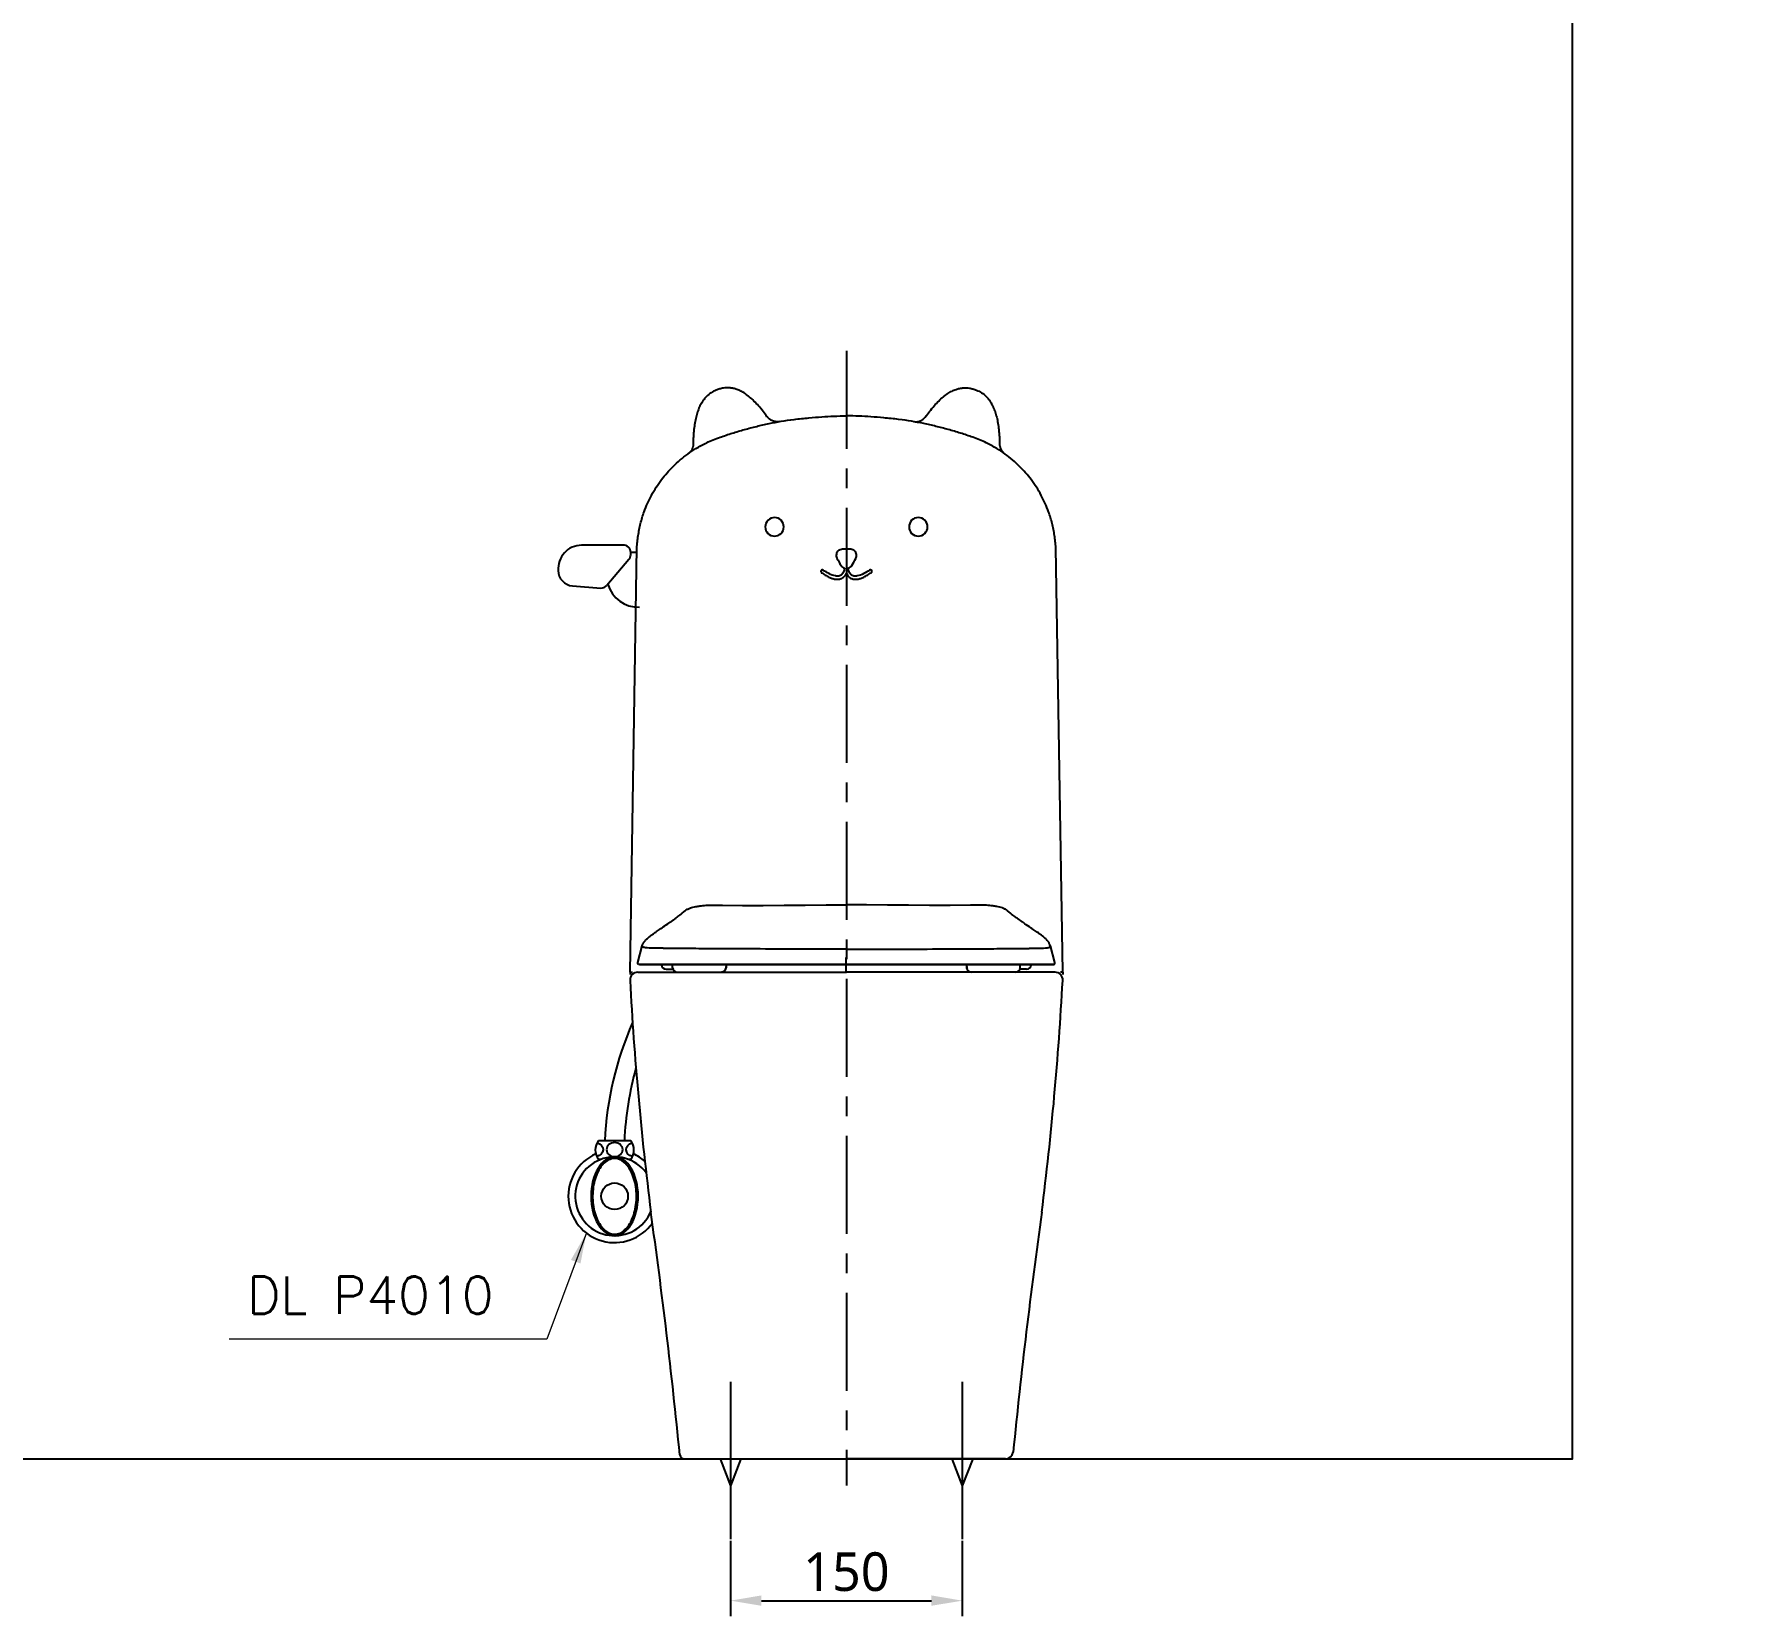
# Model space of a CAD drawing. Header units: millimetres. Extents: x -437 to 1759, y 174 to 2418.
# Drawn here: x 661 to 1759, y 272 to 1296 of the extents above; entities that cross this region are included whole.
import ezdxf

# ---------------------------------------------------------------- set-up
doc = ezdxf.new("R2010")
doc.units = ezdxf.units.MM
doc.linetypes.add('CENTER', pattern=[50.8, 31.75, -6.35, 6.35, -6.35])
for name, color, linetype in [('1', 1, 'Continuous'), ('3', 3, 'Continuous'), ('4', 4, 'Continuous'), ('6', 6, 'Continuous'), ('CEN', 1, 'CENTER'), ('CENTER', 2, 'CENTER'), ('FAUCET', 4, 'Continuous')]:
    doc.layers.add(name, color=color, linetype=linetype)
doc.styles.add('GHS', font='romans', dxfattribs={"bigfont": 'ghs'})
doc.styles.get("Standard").update_dxf_attribs({"font": 'NanumGothic.ttf'})
doc.dimstyles.new('ISO-25', dxfattribs={"dimtxt": 20, "dimasz": 20, "dimexe": 3, "dimexo": 1, "dimgap": 5, "dimtad": 1, "dimtoh": 1, "dimdec": 0, "dimtxsty": 'Standard', "dimcen": 0, "dimclrd": 3, "dimclre": 3, "dimclrt": 2, "dimadec": 0, "dimazin": 0, "dimtfac": 1, "dimtdec": 0, "dimtmove": 0, "dimatfit": 3, "dimfxl": 0, "dimarcsym": 0})
doc.dimstyles.get("Standard").update_dxf_attribs({"dimtxt": 2.5, "dimasz": 2, "dimexe": 2, "dimexo": 1, "dimgap": 1.5, "dimtad": 1, "dimdec": 0, "dimlfac": 10, "dimrnd": 0.5, "dimzin": 0, "dimdsep": 46, "dimtxsty": 'Standard', "dimcen": 0, "dimclrt": 2, "dimadec": 0, "dimazin": 0, "dimtfac": 1, "dimtdec": 0, "dimtmove": 0, "dimatfit": 3, "dimfxl": 0, "dimtolj": 1, "dimtzin": 0, "dimarcsym": 0})

# ---------------------------------------------------------------- blocks, each defined once
blk = doc.blocks.new('*D44')
at = {"color": 3, "lineweight": -2}
for p, q in [((1111.9, 321), (1111.9, 272.2)), ((1261.9, 321), (1261.9, 272.2)), ((1131.9, 282.2), (1241.9, 282.2))]:
    blk.add_line(p, q, dxfattribs=at)
at = {"color": 3}
for points in [[(1131.9, 285.6), (1131.9, 278.9), (1111.9, 282.2)], [(1241.9, 285.6), (1241.9, 278.9), (1261.9, 282.2)]]:
    blk.add_solid(points, dxfattribs=at)
at = {"layer": 'Defpoints', "color": 0}
for p in [(1111.9, 322), (1261.9, 322), (1261.9, 282.2)]:
    blk.add_point(p, dxfattribs=at)
at = {"color": 2, "insert": (1186.9, 300.8), "char_height": 25, "attachment_point": 5}
blk.add_mtext('150', dxfattribs=at)
blk = doc.blocks.new('A$C751C4CB8')
at = {"color": 2}
for p, q in [((15.3, 4.8), (15.3, 5)), ((18.3, 2), (19, 2)), ((19, 2), (22.7, 2)), ((22.5, 2.8), (22.4, 5)), ((57.1, 5), (57, 2.8)), ((57, 2.8), (57.1, 2.8)), ((57.2, 5), (57.1, 2.8)), ((212.6, 5), (212.8, 2.8)), ((212.8, 5), (212.9, 2.8)), ((212.9, 2.8), (212.8, 2.8)), ((250.9, 2), (247.2, 2)), ((247.4, 2.8), (247.5, 5)), ((251.6, 2), (250.9, 2)), ((254.6, 4.8), (254.6, 5)), ((25.5, 0), (28.6, 0)), ((28.6, 0), (37.3, 0)), ((37.3, 0), (50.1, 0)), ((50.1, 0), (54.1, 0)), ((54.1, 0), (54.1, 0)), ((219.8, 0), (215.8, 0)), ((215.8, 0), (215.8, 0)), ((232.6, 0), (219.8, 0)), ((241.3, 0), (232.6, 0)), ((244.4, 0), (241.3, 0))]:
    blk.add_line(p, q, dxfattribs=at)
for points in [[(20.3, 31.9), (20.8, 32.3), (21.4, 32.7), (21.8, 33), (22.3, 33.3), (22.7, 33.6), (23, 33.8), (23.2, 34), (23.4, 34.1), (23.5, 34.2), (23.6, 34.3), (23.7, 34.4), (23.9, 34.5), (24, 34.6), (24.2, 34.7), (24.5, 35), (24.9, 35.3), (25.4, 35.6), (25.9, 36), (26.6, 36.5), (27.2, 37), (28, 37.6), (28.8, 38.3), (29.7, 39), (30.6, 39.7)], [(30.6, 39.7), (30.8, 39.9)], [(30.8, 39.9), (30.9, 40)], [(30.9, 40), (31.4, 40.3), (32, 40.7), (32.5, 40.9), (32.9, 41.1), (33.3, 41.3), (33.7, 41.4), (34, 41.6), (34.8, 41.8), (35.6, 42), (36.6, 42.3), (37.6, 42.5), (38.2, 42.6), (38.9, 42.7), (39.5, 42.8), (40.1, 42.9), (40.6, 42.9), (41.3, 43), (42.1, 43.1), (43.1, 43.2), (44.3, 43.3), (45.4, 43.3), (46.6, 43.4), (47.9, 43.4), (49.2, 43.4)], [(49.2, 43.4), (54.7, 43.3)], [(54.7, 43.3), (67.7, 43.2), (81.2, 43.2), (94.7, 43.3), (108.3, 43.5), (121.9, 43.6), (134.9, 43.6)], [(215.2, 43.3), (202.2, 43.2), (188.7, 43.2), (175.2, 43.3), (161.6, 43.5), (148, 43.6), (134.9, 43.6)], [(220.7, 43.4), (215.2, 43.3)], [(239, 40), (238.5, 40.3), (237.9, 40.7), (237.4, 40.9), (237, 41.1), (236.6, 41.3), (236.2, 41.4), (235.9, 41.6), (235.1, 41.8), (234.3, 42), (233.3, 42.3), (232.3, 42.5), (231.7, 42.6), (231, 42.7), (230.4, 42.8), (229.8, 42.9), (229.2, 42.9), (228.6, 43), (227.8, 43.1), (226.8, 43.2), (225.6, 43.3), (224.5, 43.3), (223.3, 43.4), (222, 43.4), (220.7, 43.4)], [(239.1, 39.9), (239, 40)], [(239.3, 39.7), (239.1, 39.9)], [(249.6, 31.9), (249.1, 32.3), (248.5, 32.7), (248, 33), (247.6, 33.3), (247.2, 33.6), (246.9, 33.8), (246.6, 34), (246.5, 34.1), (246.4, 34.2), (246.3, 34.3), (246.2, 34.4), (246, 34.5), (245.9, 34.6), (245.7, 34.7), (245.4, 35), (245, 35.3), (244.5, 35.6), (243.9, 36), (243.3, 36.5), (242.7, 37), (241.9, 37.6), (241.1, 38.3), (240.2, 39), (239.3, 39.7)], [(2.9, 17.1), (3.1, 17.8), (3.3, 18.1), (3.4, 18.4), (3.6, 18.7), (3.8, 19.1), (4, 19.4), (4.2, 19.7), (4.4, 19.9), (4.5, 20.2), (4.9, 20.6), (5.2, 20.9), (5.5, 21.2), (5.8, 21.5), (6.2, 21.8), (6.5, 22.1), (6.9, 22.4), (7.2, 22.7), (7.6, 23.1), (8, 23.3), (8.3, 23.6), (8.7, 23.9), (9, 24.1), (9.2, 24.3), (9.4, 24.4), (9.6, 24.6), (9.8, 24.7), (10.1, 24.9), (10.4, 25.1), (10.7, 25.4), (11.1, 25.7), (11.6, 26), (12.1, 26.4), (12.7, 26.8), (13.4, 27.2), (14.1, 27.7), (14.9, 28.2), (15.7, 28.8), (16.5, 29.4), (17.5, 30), (18.4, 30.7), (19.5, 31.4), (20.2, 31.9)], [(266.9, 17.1), (266.7, 17.8), (266.6, 18.1), (266.5, 18.4), (266.3, 18.7), (266.1, 19.1), (265.9, 19.4), (265.7, 19.7), (265.5, 19.9), (265.3, 20.2), (265, 20.6), (264.7, 20.9), (264.4, 21.2), (264.1, 21.5), (263.7, 21.8), (263.4, 22.1), (263, 22.4), (262.7, 22.7), (262.3, 23.1), (261.9, 23.3), (261.6, 23.6), (261.2, 23.9), (260.9, 24.1), (260.7, 24.3), (260.5, 24.4), (260.3, 24.6), (260.1, 24.7), (259.8, 24.9), (259.5, 25.1), (259.2, 25.4), (258.8, 25.7), (258.3, 26), (257.8, 26.4), (257.2, 26.8), (256.5, 27.2), (255.8, 27.7), (255, 28.2), (254.2, 28.8), (253.4, 29.4), (252.4, 30), (251.4, 30.7), (250.4, 31.4), (249.7, 31.9)], [(0, 6.3), (2.9, 17)], [(134.9, 15), (130.6, 15), (126.1, 15), (121.7, 15), (117.2, 15), (112.7, 15), (108.2, 15), (103.6, 15), (99.3, 15), (94.9, 15), (90.6, 15), (86.4, 15), (82.7, 15), (79.1, 15.1), (78.2, 15.1), (77.3, 15.1), (76.4, 15.1), (75.5, 15.1), (74.6, 15.1), (73.7, 15.1), (69.3, 15.1), (65, 15.1), (60.8, 15.1), (56.8, 15.1), (55, 15.2), (53.2, 15.2), (51.4, 15.2), (49.7, 15.2), (48, 15.2), (46.3, 15.2), (44.6, 15.2), (43, 15.2), (41.3, 15.2), (39.5, 15.2), (37.6, 15.3), (35.6, 15.3), (34, 15.3), (32.3, 15.3), (30.6, 15.3), (28.9, 15.3), (27.2, 15.4), (25.2, 15.4), (23.3, 15.4), (21.7, 15.4), (20.1, 15.4), (18.8, 15.4), (17.7, 15.4), (17.4, 15.4), (17.2, 15.4), (17, 15.4), (16.8, 15.4), (16.6, 15.4), (16.4, 15.5), (16.2, 15.5), (16, 15.5), (14.5, 15.5), (13.1, 15.5), (11.9, 15.5), (10.9, 15.5), (10, 15.5), (9.4, 15.5), (9, 15.5), (8.6, 15.6), (8.2, 15.6), (7.8, 15.6), (7.3, 15.6), (6, 15.7), (5, 15.8), (4.3, 15.9), (4.2, 15.9), (4.1, 16), (4.1, 16), (4, 16), (3.9, 16), (3.8, 16.1), (3.4, 16.3), (3, 16.5), (2.9, 16.8), (2.9, 17), (2.9, 17.1)], [(134.9, 15), (139.3, 15), (143.8, 15), (148.2, 15), (152.7, 15), (157.2, 15), (161.7, 15), (166.2, 15), (170.6, 15), (175, 15), (179.3, 15), (183.5, 15), (187.2, 15), (190.8, 15.1), (191.7, 15.1), (192.6, 15.1), (193.5, 15.1), (194.4, 15.1), (195.3, 15.1), (196.2, 15.1), (200.6, 15.1), (204.9, 15.1), (209.1, 15.1), (213.1, 15.1), (214.9, 15.2), (216.7, 15.2), (218.5, 15.2), (220.2, 15.2), (221.9, 15.2), (223.6, 15.2), (225.3, 15.2), (226.9, 15.2), (228.6, 15.2), (230.4, 15.2), (232.3, 15.3), (234.3, 15.3), (235.9, 15.3), (237.6, 15.3), (239.3, 15.3), (241, 15.3), (242.7, 15.4), (244.7, 15.4), (246.6, 15.4), (248.2, 15.4), (249.8, 15.4), (251.1, 15.4), (252.2, 15.4), (252.5, 15.4), (252.7, 15.4), (252.9, 15.4), (253.1, 15.4), (253.3, 15.4), (253.5, 15.5), (253.7, 15.5), (253.9, 15.5), (255.4, 15.5), (256.8, 15.5), (258, 15.5), (259, 15.5), (259.9, 15.5), (260.5, 15.5), (260.9, 15.5), (261.3, 15.6), (261.7, 15.6), (262.1, 15.6), (262.6, 15.6), (263.9, 15.7), (264.9, 15.8), (265.6, 15.9), (265.7, 15.9), (265.8, 16), (265.8, 16), (265.9, 16), (266, 16), (266.1, 16.1), (266.5, 16.3), (266.8, 16.5), (267, 16.8), (267, 17), (267, 17.1)], [(269.9, 6.3), (267, 17)], [(0.5, 5.1), (0.3, 5.3), (0.1, 5.6), (0, 5.9), (0, 6.3)], [(111.7, 5), (109.6, 5), (107.7, 5), (106, 5), (104.3, 5), (102.7, 5), (101, 5), (99.4, 5), (97.7, 5), (93.3, 5), (89, 5), (84.7, 5), (80.6, 5), (76.6, 5), (72.7, 5), (68.5, 5), (64.4, 5), (60.5, 5), (56.8, 5), (53.2, 5), (49.8, 5), (45.9, 5), (42.1, 5), (38.6, 5), (35.2, 5), (31, 5), (27.1, 5), (23.4, 5), (19.9, 5), (16.7, 5), (13.7, 5), (11.1, 5), (9.5, 5), (8, 5), (6.7, 5), (5.6, 5), (4.6, 5), (3.8, 5), (3.6, 5), (3.4, 5), (3.1, 5), (2.9, 5), (2.6, 5), (2.4, 5), (2.1, 5), (1.9, 5), (1.6, 5), (1.4, 5.1), (1.1, 5.1), (0.9, 5.1), (0.7, 5.1), (0.6, 5.1), (0.5, 5.1)], [(1, 5), (0.7, 5.1), (0.5, 5.1)], [(134.9, 5), (132.7, 5), (129, 5), (125.5, 5), (122.3, 5), (119.2, 5), (116.5, 5), (114, 5), (111.7, 5)], [(135, 5), (137.2, 5), (140.9, 5), (144.4, 5), (147.6, 5), (150.6, 5), (153.4, 5), (155.9, 5), (158.2, 5)], [(158.2, 5), (160.3, 5), (162.2, 5), (163.9, 5), (165.6, 5), (167.2, 5), (168.9, 5), (170.5, 5), (172.2, 5), (176.6, 5), (180.9, 5), (185.2, 5), (189.3, 5), (193.3, 5), (197.2, 5), (201.4, 5), (205.5, 5), (209.3, 5), (213.1, 5), (216.7, 5), (220.1, 5), (224, 5), (227.8, 5), (231.3, 5), (234.7, 5), (238.9, 5), (242.8, 5), (246.5, 5), (250, 5), (253.2, 5), (256.2, 5), (258.8, 5), (260.4, 5), (261.9, 5), (263.2, 5), (264.3, 5), (265.3, 5), (266.1, 5), (266.3, 5), (266.5, 5), (266.8, 5), (267, 5), (267.3, 5), (267.5, 5), (267.8, 5), (268, 5), (268.2, 5), (268.5, 5.1), (268.8, 5.1), (269, 5.1), (269.2, 5.1), (269.3, 5.1), (269.4, 5.1)], [(268.9, 5), (269.2, 5.1), (269.4, 5.1)], [(269.4, 5.1), (269.6, 5.3), (269.8, 5.6), (269.9, 5.9), (269.9, 6.3)]]:
    blk.add_lwpolyline(points, dxfattribs=at)
for centre, start, end in [((18.3, 5), 183, 270), ((25.5, 3), 183, 270), ((54.1, 3), 270, 357), ((215.8, 3), 183, 270), ((244.4, 3), 270, 357), ((251.6, 5), 270, 357)]:
    blk.add_arc(centre, 3, start, end, dxfattribs=at)
at = {"color": 2, "extrusion": (0, 0, -1)}
blk.add_ellipse((54.1, 3), major_axis=(0, -3), ratio=0.983264, start_param=4.764749, end_param=6.283185, dxfattribs=at)
at = {"color": 2}
blk.add_ellipse((215.8, 3), major_axis=(0, -3), ratio=0.983264, start_param=4.764749, end_param=6.283185, dxfattribs=at)
for points, knots in [([(1, 5), (1, 5), (1.1, 5), (1.5, 5), (2.2, 5), (3.2, 5), (4.4, 5), (5.3, 5), (5.8, 5)], [0.0300581, 0.0300581, 0.0300581, 0.0300581, 0.0512821, 0.0769231, 0.1025641, 0.1282051, 0.1538462, 0.175616, 0.175616, 0.175616, 0.175616]), ([(5.8, 5), (5.8, 5), (6.3, 5), (6.9, 5), (7.3, 5)], [0.175616, 0.175616, 0.175616, 0.175616, 0.17948718, 0.19879731, 0.19879731, 0.19879731, 0.19879731]), ([(7.3, 5), (7.5, 5), (8.3, 5), (9.3, 5), (10.2, 5), (10.5, 5)], [0.19879731, 0.19879731, 0.19879731, 0.19879731, 0.20512821, 0.23076923, 0.23743283, 0.23743283, 0.23743283, 0.23743283]), ([(10.5, 5), (11, 5), (12.5, 5), (15.2, 5), (17.5, 5), (18.7, 5), (18.7, 5)], [0.23743283, 0.23743283, 0.23743283, 0.23743283, 0.25641026, 0.28205128, 0.30769231, 0.30823636, 0.30823636, 0.30823636, 0.30823636]), ([(18.7, 5), (19.9, 5), (21.3, 5), (22.8, 5), (23, 5)], [0.30823636, 0.30823636, 0.30823636, 0.30823636, 0.33333333, 0.33678131, 0.33678131, 0.33678131, 0.33678131]), ([(23, 5), (24.2, 5), (26.2, 5), (28.3, 5), (29.2, 5)], [0.33678131, 0.33678131, 0.33678131, 0.33678131, 0.35897436, 0.37413473, 0.37413473, 0.37413473, 0.37413473]), ([(29.2, 5), (29.8, 5), (30.7, 5), (31.7, 5), (32.1, 5)], [0.37413473, 0.37413473, 0.37413473, 0.37413473, 0.38461538, 0.39087104, 0.39087104, 0.39087104, 0.39087104]), ([(32.1, 5), (33.2, 5), (34.8, 5), (36.4, 5), (36.9, 5)], [0.39087104, 0.39087104, 0.39087104, 0.39087104, 0.41025641, 0.41866743, 0.41866743, 0.41866743, 0.41866743]), ([(37.3, 5), (38.2, 5), (39.9, 5), (41.6, 5), (42.5, 5)], [0.42122752, 0.42122752, 0.42122752, 0.42122752, 0.43589744, 0.451584, 0.451584, 0.451584, 0.451584]), ([(42.5, 5), (43.1, 5), (45.1, 5), (48.2, 5), (50.6, 5), (51.6, 5)], [0.451584, 0.451584, 0.451584, 0.451584, 0.46153846, 0.48717949, 0.505792, 0.505792, 0.505792, 0.505792]), ([(51.6, 5), (52, 5), (52.5, 5), (53, 5), (53.2, 5)], [0.505792, 0.505792, 0.505792, 0.505792, 0.512820513, 0.515025304, 0.515025304, 0.515025304, 0.515025304]), ([(53.2, 5), (54.5, 5), (55.9, 5), (57.4, 5), (57.6, 5)], [0.5150253, 0.5150253, 0.5150253, 0.5150253, 0.53846154, 0.54193067, 0.54193067, 0.54193067, 0.54193067]), ([(57.6, 5), (58.8, 5), (61.3, 5), (64.9, 5), (67.3, 5), (68.4, 5)], [0.54193067, 0.54193067, 0.54193067, 0.54193067, 0.56410256, 0.58974359, 0.60928, 0.60928, 0.60928, 0.60928]), ([(68.4, 5), (68.7, 5), (70.1, 5), (71.5, 5), (72.6, 5)], [0.60928, 0.60928, 0.60928, 0.60928, 0.61538462, 0.63617203, 0.63617203, 0.63617203, 0.63617203]), ([(72.6, 5), (72.8, 5), (73.5, 5), (74.1, 5), (74.5, 5)], [0.63617203, 0.63617203, 0.63617203, 0.63617203, 0.64102564, 0.648704, 0.648704, 0.648704, 0.648704]), ([(74.5, 5), (75.4, 5), (76.7, 5), (78, 5), (78.4, 5)], [0.648704, 0.648704, 0.648704, 0.648704, 0.66666667, 0.67412516, 0.67412516, 0.67412516, 0.67412516]), ([(79, 5), (79.7, 5), (81.7, 5), (84.7, 5), (87.1, 5), (88.1, 5)], [0.678272, 0.678272, 0.678272, 0.678272, 0.69230769, 0.71794872, 0.73864, 0.73864, 0.73864, 0.73864]), ([(88.1, 5), (88.4, 5), (89.1, 5), (89.7, 5), (90.2, 5)], [0.73864, 0.73864, 0.73864, 0.73864, 0.74358974, 0.752192, 0.752192, 0.752192, 0.752192]), ([(92.3, 5), (92.5, 5), (93.2, 5), (93.9, 5), (94.4, 5)], [0.765744, 0.765744, 0.765744, 0.765744, 0.76923077, 0.779296, 0.779296, 0.779296, 0.779296]), ([(96.4, 5), (96.6, 5), (98.1, 5), (100.2, 5), (102.1, 5), (102.7, 5)], [0.79145852, 0.79145852, 0.79145852, 0.79145852, 0.79487179, 0.82051282, 0.82949388, 0.82949388, 0.82949388, 0.82949388]), ([(102.7, 5), (103.6, 5), (106, 5), (108.7, 5), (110.4, 5), (110.7, 5)], [0.82949388, 0.82949388, 0.82949388, 0.82949388, 0.84615385, 0.87179487, 0.87554286, 0.87554286, 0.87554286, 0.87554286]), ([(110.7, 5), (112, 5), (114.9, 5), (119.2, 5), (122.3, 5), (123.7, 5)], [0.87554286, 0.87554286, 0.87554286, 0.87554286, 0.8974359, 0.92307692, 0.94468571, 0.94468571, 0.94468571, 0.94468571]), ([(123.7, 5), (124, 5), (125.5, 5), (127.1, 5), (128.5, 5)], [0.94468571, 0.94468571, 0.94468571, 0.94468571, 0.94871795, 0.96865318, 0.96865318, 0.96865318, 0.96865318]), ([(128.5, 5), (128.9, 5), (131, 5), (133.2, 5), (134.9, 5)], [0.96865318, 0.96865318, 0.96865318, 0.96865318, 0.97435897, 1, 1, 1, 1]), ([(141.4, 5), (141, 5), (138.9, 5), (136.7, 5), (134.9, 5)], [0.96865318, 0.96865318, 0.96865318, 0.96865318, 0.97435897, 1, 1, 1, 1]), ([(146.2, 5), (145.9, 5), (144.4, 5), (142.8, 5), (141.4, 5)], [0.94468571, 0.94468571, 0.94468571, 0.94468571, 0.94871795, 0.96865318, 0.96865318, 0.96865318, 0.96865318]), ([(159.2, 5), (157.9, 5), (155, 5), (150.7, 5), (147.6, 5), (146.2, 5)], [0.87554286, 0.87554286, 0.87554286, 0.87554286, 0.8974359, 0.92307692, 0.94468571, 0.94468571, 0.94468571, 0.94468571]), ([(167.2, 5), (166.3, 5), (163.9, 5), (161.2, 5), (159.5, 5), (159.2, 5)], [0.82949388, 0.82949388, 0.82949388, 0.82949388, 0.84615385, 0.87179487, 0.87554286, 0.87554286, 0.87554286, 0.87554286]), ([(173.5, 5), (173.3, 5), (171.8, 5), (169.7, 5), (167.7, 5), (167.2, 5)], [0.79145852, 0.79145852, 0.79145852, 0.79145852, 0.79487179, 0.82051282, 0.82949388, 0.82949388, 0.82949388, 0.82949388]), ([(177.6, 5), (177.4, 5), (176.7, 5), (176, 5), (175.5, 5)], [0.765744, 0.765744, 0.765744, 0.765744, 0.76923077, 0.779296, 0.779296, 0.779296, 0.779296]), ([(181.8, 5), (181.5, 5), (180.8, 5), (180.1, 5), (179.7, 5)], [0.73864, 0.73864, 0.73864, 0.73864, 0.74358974, 0.752192, 0.752192, 0.752192, 0.752192]), ([(190.9, 5), (190.2, 5), (188.2, 5), (185.2, 5), (182.8, 5), (181.8, 5)], [0.678272, 0.678272, 0.678272, 0.678272, 0.69230769, 0.71794872, 0.73864, 0.73864, 0.73864, 0.73864]), ([(195.4, 5), (194.5, 5), (193.2, 5), (191.9, 5), (191.5, 5)], [0.648704, 0.648704, 0.648704, 0.648704, 0.66666667, 0.67412516, 0.67412516, 0.67412516, 0.67412516]), ([(197.3, 5), (197.1, 5), (196.4, 5), (195.8, 5), (195.4, 5)], [0.63617203, 0.63617203, 0.63617203, 0.63617203, 0.64102564, 0.648704, 0.648704, 0.648704, 0.648704]), ([(201.5, 5), (201.2, 5), (199.8, 5), (198.4, 5), (197.3, 5)], [0.60928, 0.60928, 0.60928, 0.60928, 0.61538462, 0.63617203, 0.63617203, 0.63617203, 0.63617203]), ([(212.3, 5), (211.1, 5), (208.6, 5), (204.9, 5), (202.6, 5), (201.5, 5)], [0.54193067, 0.54193067, 0.54193067, 0.54193067, 0.56410256, 0.58974359, 0.60928, 0.60928, 0.60928, 0.60928]), ([(216.7, 5), (215.4, 5), (214, 5), (212.5, 5), (212.3, 5)], [0.5150253, 0.5150253, 0.5150253, 0.5150253, 0.53846154, 0.54193067, 0.54193067, 0.54193067, 0.54193067]), ([(218.3, 5), (217.9, 5), (217.4, 5), (216.9, 5), (216.7, 5)], [0.505792, 0.505792, 0.505792, 0.505792, 0.512820513, 0.515025304, 0.515025304, 0.515025304, 0.515025304]), ([(227.4, 5), (226.8, 5), (224.8, 5), (221.7, 5), (219.3, 5), (218.3, 5)], [0.451584, 0.451584, 0.451584, 0.451584, 0.46153846, 0.48717949, 0.505792, 0.505792, 0.505792, 0.505792]), ([(232.6, 5), (231.7, 5), (230, 5), (228.3, 5), (227.4, 5)], [0.42122752, 0.42122752, 0.42122752, 0.42122752, 0.43589744, 0.451584, 0.451584, 0.451584, 0.451584]), ([(237.8, 5), (236.7, 5), (235.1, 5), (233.5, 5), (233, 5)], [0.39087104, 0.39087104, 0.39087104, 0.39087104, 0.41025641, 0.41866743, 0.41866743, 0.41866743, 0.41866743]), ([(240.7, 5), (240.1, 5), (239.1, 5), (238.2, 5), (237.8, 5)], [0.37413473, 0.37413473, 0.37413473, 0.37413473, 0.38461538, 0.39087104, 0.39087104, 0.39087104, 0.39087104]), ([(246.9, 5), (245.7, 5), (243.7, 5), (241.6, 5), (240.7, 5)], [0.33678131, 0.33678131, 0.33678131, 0.33678131, 0.35897436, 0.37413473, 0.37413473, 0.37413473, 0.37413473]), ([(251.2, 5), (250, 5), (248.6, 5), (247.1, 5), (246.9, 5)], [0.30823636, 0.30823636, 0.30823636, 0.30823636, 0.33333333, 0.33678131, 0.33678131, 0.33678131, 0.33678131]), ([(259.4, 5), (258.9, 5), (257.4, 5), (254.7, 5), (252.4, 5), (251.2, 5), (251.2, 5)], [0.23743283, 0.23743283, 0.23743283, 0.23743283, 0.25641026, 0.28205128, 0.30769231, 0.30823636, 0.30823636, 0.30823636, 0.30823636]), ([(262.6, 5), (262.4, 5), (261.6, 5), (260.6, 5), (259.6, 5), (259.4, 5)], [0.19879731, 0.19879731, 0.19879731, 0.19879731, 0.20512821, 0.23076923, 0.23743283, 0.23743283, 0.23743283, 0.23743283]), ([(264.1, 5), (264.1, 5), (263.6, 5), (263, 5), (262.6, 5)], [0.175616, 0.175616, 0.175616, 0.175616, 0.17948718, 0.19879731, 0.19879731, 0.19879731, 0.19879731]), ([(268.9, 5), (268.9, 5), (268.8, 5), (268.4, 5), (267.7, 5), (266.7, 5), (265.5, 5), (264.6, 5), (264.1, 5)], [0.0300581, 0.0300581, 0.0300581, 0.0300581, 0.0512821, 0.0769231, 0.1025641, 0.1282051, 0.1538462, 0.175616, 0.175616, 0.175616, 0.175616])]:
    blk.add_open_spline(points, degree=3, knots=knots, dxfattribs=at)
for points in [[(36.9, 5), (37, 5), (37.2, 5), (37.3, 5)], [(78.4, 5), (78.6, 5), (78.8, 5), (79, 5)], [(90.2, 5), (90.7, 5), (91.3, 5), (91.9, 5)], [(91.9, 5), (92, 5), (92.2, 5), (92.3, 5)], [(94.4, 5), (95.1, 5), (95.7, 5), (96.4, 5)], [(175.5, 5), (174.8, 5), (174.2, 5), (173.5, 5)], [(178, 5), (177.9, 5), (177.7, 5), (177.6, 5)], [(179.7, 5), (179.1, 5), (178.6, 5), (178, 5)], [(191.5, 5), (191.3, 5), (191.1, 5), (190.9, 5)], [(233, 5), (232.9, 5), (232.7, 5), (232.6, 5)]]:
    blk.add_open_spline(points, degree=3, dxfattribs=at)
at = {"layer": 'CEN', "color": 2, "ltscale": 20}
blk.add_line((134.9, 0), (134.9, 9.6), dxfattribs=at)

msp = doc.modelspace()

# ---------------------------------------------------------------- linework, layer by layer
at = {"color": 7}
for p, q in [((1105.1, 373.9), (1111.9, 356.6)), ((1118.6, 373.9), (1111.9, 356.6)), ((1255.1, 373.9), (1261.9, 356.6)), ((1268.6, 373.9), (1261.9, 356.6))]:
    msp.add_line(p, q, dxfattribs=at)
at = {"layer": '1', "color": 7}
for p, q in [((1111.9, 423.9), (1111.9, 322)), ((1261.9, 423.9), (1261.9, 322))]:
    msp.add_line(p, q, dxfattribs=at)
at = {"layer": '1', "color": 7, "linetype": 'Continuous'}
for points, knots in [([(1146.4, 977.1), (1146.4, 978.7), (1145.7, 980.2), (1143.5, 982.5), (1142, 983.1), (1138.8, 983.1), (1137.3, 982.5), (1135, 980.2), (1134.4, 978.7), (1134.4, 977.1)], [0, 0, 0, 0, 0.25, 0.25, 0.5, 0.5, 0.75, 0.75, 1, 1, 1, 1]), ([(1239.4, 977.1), (1239.4, 978.7), (1238.7, 980.3), (1236.5, 982.5), (1234.9, 983.1), (1231.8, 983.1), (1230.2, 982.5), (1228, 980.2), (1227.4, 978.7), (1227.4, 977.1)], [0, 0, 0, 0, 0.25, 0.25, 0.5, 0.5, 0.75, 0.75, 1, 1, 1, 1]), ([(1134.4, 977.1), (1134.4, 975.5), (1135, 974), (1137.2, 971.8), (1138.8, 971.1), (1141.9, 971.1), (1143.5, 971.7), (1145.7, 974), (1146.4, 975.5), (1146.4, 977.1)], [0, 0, 0, 0, 0.25, 0.25, 0.5, 0.5, 0.75, 0.75, 1, 1, 1, 1]), ([(1227.4, 977.1), (1227.4, 975.5), (1228, 974), (1230.2, 971.8), (1231.8, 971.1), (1235, 971.1), (1236.5, 971.8), (1238.7, 974), (1239.4, 975.5), (1239.4, 977.1)], [0, 0, 0, 0, 0.25, 0.25, 0.5, 0.5, 0.75, 0.75, 1, 1, 1, 1]), ([(1184.3, 962.6), (1183.8, 962.6), (1183.4, 962.5), (1182.5, 962.2), (1182.1, 962), (1181.4, 961.5), (1181.1, 961.1), (1180.6, 960.4), (1180.5, 959.9), (1180.3, 959.1), (1180.2, 958.6), (1180.3, 957.7), (1180.5, 957.3), (1180.7, 956.9), (1180.7, 956.8), (1180.8, 956.7), (1180.8, 956.6)], [0, 0, 0, 0, 0.16017, 0.16017, 0.320327, 0.320327, 0.480707, 0.480707, 0.641678, 0.641678, 0.803332, 0.803332, 0.965478, 0.965478, 0.965478, 1, 1, 1, 1]), ([(1192.9, 956.6), (1193.2, 957), (1193.3, 957.4), (1193.5, 958.3), (1193.5, 958.8), (1193.3, 959.7), (1193.2, 960.1), (1192.8, 960.9), (1192.5, 961.3), (1191.8, 961.9), (1191.4, 962.1), (1190.6, 962.5), (1190.2, 962.6), (1189.6, 962.6), (1189.5, 962.6), (1189.5, 962.6)], [0, 0, 0, 0, 0.162132, 0.162132, 0.324257, 0.324257, 0.486453, 0.486453, 0.648271, 0.648271, 0.809429, 0.809429, 0.969938, 0.969938, 1, 1, 1, 1]), ([(1171.9, 949.1), (1171.6, 949.3), (1171.4, 949.3), (1170.9, 949.2), (1170.6, 949.1), (1170.3, 948.6), (1170.3, 948.3), (1170.4, 947.8), (1170.5, 947.6), (1170.8, 947.4), (1171.2, 947.2), (1171.6, 946.9), (1172.4, 946.4), (1172.8, 946.1), (1173.6, 945.7), (1174, 945.4), (1174.8, 945), (1175.2, 944.8), (1175.9, 944.5), (1176.3, 944.3), (1177, 944), (1177.3, 943.9), (1178, 943.7), (1178.3, 943.6), (1179, 943.4), (1179.3, 943.3), (1180, 943.2), (1180.3, 943.2), (1180.9, 943.2), (1181.3, 943.2), (1181.7, 943.2), (1181.9, 943.2), (1182.2, 943.3), (1182.3, 943.3), (1182.8, 943.4), (1183.1, 943.5), (1183.7, 943.7), (1184, 943.8), (1184.5, 944.2), (1184.7, 944.3), (1185.2, 944.7), (1185.4, 944.9), (1185.8, 945.4), (1186, 945.6), (1186.4, 946.1), (1186.5, 946.4), (1186.7, 946.8), (1186.8, 947), (1186.9, 947.1)], [0, 0, 0, 0, 0.036562, 0.036562, 0.073131, 0.073131, 0.109807, 0.109807, 0.146475, 0.146475, 0.146475, 0.215832, 0.215832, 0.280885, 0.280885, 0.341852, 0.341852, 0.39899, 0.39899, 0.452613, 0.452613, 0.503088, 0.503088, 0.550853, 0.550853, 0.59641, 0.59641, 0.640344, 0.640344, 0.683234, 0.683234, 0.704436, 0.704436, 0.725559, 0.725559, 0.767713, 0.767713, 0.809778, 0.809778, 0.851691, 0.851691, 0.893429, 0.893429, 0.935132, 0.935132, 0.977141, 0.977141, 1, 1, 1, 1]), ([(1185.7, 950.3), (1185.4, 948.8), (1185, 947.3), (1183.4, 945.8), (1182.7, 945.4), (1181.3, 945.1), (1180.5, 945.2), (1178.3, 945.6), (1177, 946.2), (1174.3, 947.5), (1173.1, 948.3), (1171.9, 949.1)], [0, 0, 0, 0, 0.25, 0.25, 0.375, 0.375, 0.5, 0.5, 0.75, 0.75, 1, 1, 1, 1]), ([(1183.4, 952.1), (1183.7, 951.7), (1184, 951.3), (1184.8, 950.7), (1185.2, 950.4), (1185.7, 950.3)], [0, 0, 0, 0, 0.499971, 0.499971, 1, 1, 1, 1]), ([(1186.9, 947.1), (1186.9, 947), (1187, 946.8), (1187.2, 946.4), (1187.4, 946.1), (1187.7, 945.6), (1187.9, 945.4), (1188.3, 944.9), (1188.5, 944.7), (1189, 944.3), (1189.2, 944.2), (1189.8, 943.8), (1190.1, 943.7), (1190.6, 943.5), (1190.9, 943.4), (1191.4, 943.3), (1191.5, 943.3), (1191.8, 943.2), (1192, 943.2), (1192.5, 943.2), (1192.8, 943.2), (1193.4, 943.2), (1193.7, 943.2), (1194.4, 943.3), (1194.7, 943.4), (1195.4, 943.6), (1195.7, 943.7), (1196.4, 943.9), (1196.7, 944), (1197.5, 944.3), (1197.8, 944.5), (1198.6, 944.8), (1198.9, 945), (1199.7, 945.4), (1200.1, 945.7), (1200.9, 946.1), (1201.3, 946.4), (1202.1, 946.9), (1202.6, 947.2), (1203, 947.4)], [0, 0, 0, 0, 0.026782, 0.026782, 0.076, 0.076, 0.12486, 0.12486, 0.173761, 0.173761, 0.222867, 0.222867, 0.27215, 0.27215, 0.321538, 0.321538, 0.346286, 0.346286, 0.371127, 0.371127, 0.421377, 0.421377, 0.472851, 0.472851, 0.526226, 0.526226, 0.582188, 0.582188, 0.641326, 0.641326, 0.704151, 0.704151, 0.771094, 0.771094, 0.842524, 0.842524, 0.918741, 0.918741, 1, 1, 1, 1]), ([(1188, 950.3), (1188.5, 950.4), (1188.9, 950.7), (1189.7, 951.3), (1190.1, 951.7), (1190.3, 952.1)], [0, 0, 0, 0, 0.500029, 0.500029, 1, 1, 1, 1]), ([(1201.9, 949.1), (1200.6, 948.3), (1199.4, 947.5), (1196.8, 946.2), (1195.4, 945.6), (1193.2, 945.2), (1192.5, 945.1), (1191, 945.4), (1190.3, 945.8), (1188.7, 947.3), (1188.3, 948.8), (1188, 950.3)], [0, 0, 0, 0, 0.25, 0.25, 0.5, 0.5, 0.625, 0.625, 0.75, 0.75, 1, 1, 1, 1]), ([(1203, 947.4), (1203.2, 947.6), (1203.3, 947.8), (1203.5, 948.3), (1203.4, 948.6), (1203.1, 949.1), (1202.9, 949.2), (1202.4, 949.3), (1202.1, 949.3), (1201.9, 949.1)], [0, 0, 0, 0, 0.250334, 0.250334, 0.500726, 0.500726, 0.750389, 0.750389, 1, 1, 1, 1])]:
    msp.add_open_spline(points, degree=3, knots=knots, dxfattribs=at)
for points in [[(1180.8, 956.6), (1181.7, 955.1), (1182.5, 953.6), (1183.4, 952.1)], [(1189.5, 962.6), (1187.7, 962.6), (1186, 962.6), (1184.3, 962.6)], [(1190.3, 952.1), (1191.2, 953.6), (1192.1, 955.1), (1192.9, 956.6)]]:
    msp.add_open_spline(points, degree=3, dxfattribs=at)
at = {"layer": '3', "color": 7}
for p, q in [((1046.9, 688.9), (1051.3, 963.6)), ((1326.9, 688.9), (1322.4, 963.6)), ((1046.9, 688.9), (1046.9, 687.4)), ((1046.9, 688.9), (1048.4, 688.9)), ((1051.9, 688.9), (1186.9, 688.9)), ((1321.9, 688.9), (1186.9, 688.9)), ((1326.9, 688.9), (1325.4, 688.9)), ((1326.9, 688.9), (1326.9, 687.4)), ((1082.1, 373.9), (1186.9, 373.9)), ((1289.8, 373.9), (1186.9, 373.9))]:
    msp.add_line(p, q, dxfattribs=at)
for centre, radius, start, end in [((1051.9, 683.9), 5, 90, 183.4347), ((3138.8, 796.6), 2095, 183.0922, 187.2094), ((-765.1, 796.6), 2095, 352.7906, 356.9078), ((1321.9, 683.9), 5, 356.5653, 90), ((-2645, 12.6), 3741.8, 5.5825, 8.0052), ((5018.7, 12.6), 3741.8, 171.9948, 174.3897), ((1082.1, 376.9), 3, 185.5825, 270), ((1289.8, 378.9), 5, 270, 354.3897)]:
    msp.add_arc(centre, radius, start, end, dxfattribs=at)
msp.add_ellipse((1142, 1053.1), major_axis=(1.41, -7.88), ratio=0.994422, start_param=5.120829, end_param=5.152176, dxfattribs=at)
at = {"layer": '3', "color": 7, "extrusion": (0, 0, -1)}
msp.add_ellipse((1231.7, 1053.1), major_axis=(-1.41, -7.88), ratio=0.994422, start_param=5.120829, end_param=5.152176, dxfattribs=at)
at = {"layer": '3', "color": 7}
for points, knots in [([(1135.5, 1048.4), (1134.7, 1049.5), (1133, 1051.9), (1130.1, 1055.4), (1127.2, 1058.5), (1124.3, 1061.1), (1121.4, 1063.3), (1118.7, 1065), (1116.1, 1066.1), (1114.1, 1066.6), (1112.7, 1066.9), (1111.8, 1067), (1111.1, 1067.1), (1110.3, 1067.1), (1108.9, 1067.1), (1107.1, 1066.9), (1104.9, 1066.4), (1102.2, 1065.5), (1099.2, 1064), (1096.6, 1061.8), (1094.7, 1059.6), (1093.1, 1057.3), (1091.7, 1054.6), (1090.5, 1051.5), (1089.6, 1048), (1088.8, 1044.2), (1088.2, 1039.9), (1087.8, 1035.4), (1087.8, 1032.4), (1087.8, 1030.9)], [0, 0, 0, 0, 0.053192, 0.11223, 0.166173, 0.215557, 0.260915, 0.301923, 0.338198, 0.367393, 0.38189, 0.392191, 0.398393, 0.408911, 0.423487, 0.448105, 0.477389, 0.506934, 0.553076, 0.600669, 0.630754, 0.663086, 0.700288, 0.741322, 0.785846, 0.834398, 0.887385, 0.94505, 1, 1, 1, 1]), ([(1238.2, 1048.4), (1239, 1049.5), (1240.8, 1051.9), (1243.6, 1055.4), (1246.5, 1058.5), (1249.4, 1061.1), (1252.3, 1063.3), (1255.1, 1065), (1257.6, 1066.1), (1259.7, 1066.6), (1261.1, 1066.9), (1261.9, 1067), (1262.6, 1067.1), (1263.4, 1067.1), (1264.8, 1067.1), (1266.6, 1066.9), (1268.8, 1066.4), (1271.5, 1065.5), (1274.5, 1064), (1277.1, 1061.8), (1279.1, 1059.6), (1280.6, 1057.3), (1282, 1054.6), (1283.2, 1051.5), (1284.2, 1048), (1285, 1044.2), (1285.5, 1039.9), (1285.9, 1035.4), (1286, 1032.4), (1286, 1030.9)], [0, 0, 0, 0, 0.053192, 0.11223, 0.166173, 0.215557, 0.260915, 0.301923, 0.338198, 0.367393, 0.38189, 0.392191, 0.398393, 0.408911, 0.423487, 0.448105, 0.477389, 0.506934, 0.553076, 0.600669, 0.630754, 0.663086, 0.700288, 0.741322, 0.785846, 0.834398, 0.887385, 0.94505, 1, 1, 1, 1]), ([(1105.1, 1035.1), (1107.7, 1036), (1113, 1037.8), (1120.9, 1040.1), (1128.8, 1042.2), (1136.8, 1044), (1144.7, 1045.5), (1152.6, 1046.7), (1163, 1047.7), (1170.9, 1048.4), (1178.8, 1048.8), (1184.1, 1048.9), (1186.8, 1048.9), (1186.9, 1048.9)], [0, 0, 0, 0, 0.0518123, 0.1030486, 0.1537652, 0.2040201, 0.2538724, 0.3033825, 0.3526116, 0.4016218, 0.4504755, 0.4992355, 0.5000346, 0.5000346, 0.5000346, 0.5000346]), ([(1143.4, 1045.2), (1142.8, 1045.1), (1141.7, 1045), (1140.2, 1045.3), (1138.7, 1045.8), (1137, 1046.8), (1136, 1047.9), (1135.5, 1048.5)], [0, 0, 0, 0, 0.262086, 0.388759, 0.513065, 0.759327, 1, 1, 1, 1]), ([(1268.7, 1035.1), (1266, 1036), (1260.8, 1037.8), (1252.8, 1040.1), (1244.9, 1042.2), (1237, 1044), (1229, 1045.5), (1221.1, 1046.7), (1210.7, 1047.7), (1202.8, 1048.4), (1194.9, 1048.8), (1189.6, 1048.9), (1186.9, 1048.9), (1186.9, 1048.9)], [0, 0, 0, 0, 0.0518123, 0.1030486, 0.1537652, 0.2040201, 0.2538724, 0.3033825, 0.3526116, 0.4016218, 0.4504755, 0.4992355, 0.5000346, 0.5000346, 0.5000346, 0.5000346]), ([(1230.3, 1045.2), (1231, 1045.1), (1232, 1045), (1233.6, 1045.3), (1235, 1045.8), (1236.7, 1046.8), (1237.8, 1047.9), (1238.2, 1048.5)], [0, 0, 0, 0, 0.262086, 0.388759, 0.513065, 0.759327, 1, 1, 1, 1]), ([(1051.3, 963.6), (1051.4, 964.9), (1051.6, 967.6), (1052.1, 971.5), (1052.8, 975.4), (1053.7, 979.3), (1054.7, 983.1), (1056.8, 989.3), (1060.6, 997.8), (1066.9, 1007.6), (1074.8, 1016.7), (1082.5, 1023.2), (1089.9, 1028.1), (1096.8, 1032), (1102.2, 1034), (1105.1, 1035.1)], [0, 0, 0, 0, 0.041997, 0.084017, 0.126, 0.167887, 0.209619, 0.251135, 0.373779, 0.50106, 0.620031, 0.750664, 0.817979, 0.901587, 1, 1, 1, 1]), ([(1322.4, 963.6), (1322.3, 964.9), (1322.1, 967.6), (1321.6, 971.5), (1320.9, 975.4), (1320.1, 979.3), (1319, 983.1), (1316.9, 989.3), (1313.1, 997.8), (1306.8, 1007.6), (1298.9, 1016.7), (1291.3, 1023.2), (1283.9, 1028.1), (1276.9, 1032), (1271.6, 1034), (1268.7, 1035.1)], [0, 0, 0, 0, 0.041997, 0.084017, 0.126, 0.167887, 0.209619, 0.251135, 0.373779, 0.50106, 0.620031, 0.750664, 0.817979, 0.901587, 1, 1, 1, 1]), ([(1087.7, 1030.9), (1087.7, 1030.4), (1087.7, 1029.4), (1087.2, 1027.8), (1086.5, 1026.4), (1085.8, 1025.6), (1085.4, 1025.2), (1085.1, 1025), (1084.9, 1024.8), (1084.9, 1024.7), (1084.8, 1024.7)], [0, 0, 0, 0, 0.178603, 0.383947, 0.61571, 0.728321, 0.785961, 0.848523, 0.920648, 1, 1, 1, 1]), ([(1286, 1030.9), (1286, 1030.4), (1286.1, 1029.4), (1286.5, 1027.8), (1287.3, 1026.4), (1288, 1025.6), (1288.3, 1025.2), (1288.6, 1025), (1288.8, 1024.8), (1288.9, 1024.7), (1288.9, 1024.7)], [0, 0, 0, 0, 0.178603, 0.383947, 0.61571, 0.728321, 0.785961, 0.848523, 0.920648, 1, 1, 1, 1])]:
    msp.add_open_spline(points, degree=3, knots=knots, dxfattribs=at)
for points in [[(1135.5, 1048.5), (1135.6, 1048.5), (1135.6, 1048.4), (1135.6, 1048.4)], [(1238.2, 1048.5), (1238.2, 1048.5), (1238.1, 1048.4), (1238.2, 1048.4)]]:
    msp.add_rational_spline(points, [0.999999993661, 0.99999999376, 0.999999993844, 0.999999993914], degree=3, dxfattribs=at)
at = {"layer": '4'}
for p, q in [((1026.4, 579.9), (1030.5, 579.9)), ((1030.5, 579.9), (1047.4, 579.9)), ((1026.4, 567.1), (1026.4, 567.9)), ((1026.4, 567.9), (1028.2, 567.9)), ((1027.6, 567.6), (1027.6, 567.9)), ((1045.5, 567.9), (1047.4, 567.9)), ((1046.1, 567.6), (1046.1, 567.9)), ((1047.4, 567.1), (1047.4, 567.9))]:
    msp.add_line(p, q, dxfattribs=at)
msp.add_circle((1036.9, 543.9), 8.62, dxfattribs=at)
for centre, radius, start, end in [((1242.9, 570.2), 212.6, 156.1012, 177.4008), ((1255.6, 570.2), 212.6, 164.5253, 177.4008), ((1036.9, 543.9), 30, 113.9173, 324.7931), ((1034.4, 573.9), 10, 143.1301, 216.8699), ((1039.4, 573.9), 10, 323.1301, 36.8699), ((1036.9, 543.9), 30, 49.1445, 66.0827), ((1036.9, 543.9), 25.5, 36.6292, 337.0656)]:
    msp.add_arc(centre, radius, start, end, dxfattribs=at)
at = {"layer": '4', "extrusion": (0, 0, -1)}
for centre, start_param, end_param in [((1024.2, 574.1), 1.824119, 4.49897), ((1049.6, 574.1), -1.341088, 1.301465)]:
    msp.add_ellipse(centre, major_axis=(-5.23, 0), ratio=0.866391, start_param=start_param, end_param=end_param, dxfattribs=at)
for centre, major_axis, ratio in [((1036.9, 574.1), (-5.23, 0), 0.866391), ((1036.9, 543.9), (0, 25.5), 0.596529)]:
    msp.add_ellipse(centre, major_axis=major_axis, ratio=ratio, dxfattribs=at)
at = {"layer": '4'}
msp.add_open_spline([(1036.9, 568.4), (1038.9, 568.4), (1041, 567.6), (1044.9, 564.3), (1046.7, 561.9), (1049.4, 555.8), (1050.4, 552.3), (1051.2, 544.7), (1051.1, 540.8), (1049.9, 533.5), (1048.8, 530), (1045.8, 524.4), (1043.9, 522.3), (1039.9, 519.6), (1037.8, 519.1), (1033.6, 519.7), (1031.5, 520.9), (1027.8, 524.7), (1026.1, 527.4), (1023.7, 533.8), (1023, 537.5), (1022.5, 545.2), (1022.8, 549), (1024.4, 556.2), (1025.7, 559.4), (1029, 564.5), (1030.9, 566.4), (1034.3, 568), (1035.6, 568.4), (1036.9, 568.4)], degree=3, knots=[0, 0, 0, 0, 0.46111, 0.46111, 0.922219, 0.922219, 1.383329, 1.383329, 1.844439, 1.844439, 2.305549, 2.305549, 2.766658, 2.766658, 3.227768, 3.227768, 3.688878, 3.688878, 4.149988, 4.149988, 4.611097, 4.611097, 5.072207, 5.072207, 5.533317, 5.533317, 5.994427, 5.994427, 6.283185, 6.283185, 6.283185, 6.283185], dxfattribs=at)
at = {"layer": '6'}
msp.add_lwpolyline([(1759.4, 2278.9), (-240.6, 2278.9), (-240.6, 373.9), (1656.8, 373.9), (1656.8, 1383.9)], dxfattribs=at)
at = {"layer": 'CENTER', "color": 1, "linetype": 'CENTER', "ltscale": 2}
msp.add_line((1186.9, 1091), (1186.9, 356.7), dxfattribs=at)
at = {"layer": 'FAUCET'}
msp.add_line((1042.7, 965.2), (1015.4, 965.2), dxfattribs=at)
at = {"layer": 'FAUCET', "color": 4}
for p, q in [((1046.1, 956), (1031.9, 939.2)), ((1047.2, 960.5), (1047.2, 959.1)), ((1051.3, 960.5), (1047.2, 960.5)), ((1009.7, 938.9), (1028, 937.5))]:
    msp.add_line(p, q, dxfattribs=at)
at = {"layer": 'FAUCET'}
msp.add_arc((1015.5, 950.1), 15.1, 90.1449, 184.8496, dxfattribs=at)
at = {"layer": 'FAUCET', "color": 4}
for centre, radius, start, end in [((1042.5, 960.5), 4.78, 0, 92.6026), ((1042.5, 959.1), 4.78, 319.7636, 0), ((1010.4, 948.9), 10, 180, 265.6127), ((1028.2, 942.3), 4.78, 267.3974, 319.7636), ((1052.3, 945.6), 20.5, 195.872, 271.8554)]:
    msp.add_arc(centre, radius, start, end, dxfattribs=at)

# ---------------------------------------------------------------- block references
msp.add_blockref('A$C751C4CB8', (1051.9, 688.9))

# ---------------------------------------------------------------- texts
at = {"color": 2, "linetype": 'Continuous', "lineweight": 5, "insert": (799.1, 491.9), "char_height": 24, "attachment_point": 1, "style": 'GHS'}
msp.add_mtext_dynamic_manual_height_columns('DL P4010', width=190.917, gutter_width=24, heights=[0], dxfattribs=at)

# ---------------------------------------------------------------- dimensions: what is measured, and where the dimension line sits
at = {"color": 7}
dim = msp.add_linear_dim(base=(1261.9, 282.2), p1=(1111.9, 322), p2=(1261.9, 322), text='150', dimstyle='ISO-25', override={"dimtxt": 25, "dimexe": 10, "dimarcsym": 1}, dxfattribs=at)
dim.commit()
dim.dimension.update_dxf_attribs({"geometry": '*D44', "text_midpoint": (1186.9, 300.8)})

# ---------------------------------------------------------------- leaders
at = {"linetype": 'Continuous', "lineweight": 5}
msp.add_leader([(1018.7, 520.3), (993, 451.4), (787.4, 451.4)], dimstyle='Standard', override={"dimtxt": 30, "dimasz": 20, "dimexe": 0.8, "dimexo": 1, "dimgap": 1, "dimtad": 0, "dimtih": 0, "dimtoh": 0, "dimdec": 0, "dimzin": 8, "dimclrd": 3, "dimclre": 3, "dimclrt": 2, "dimazin": 2, "dimtdec": 0, "dimtix": 1, "dimtofl": 1, "dimlwd": 0, "dimarcsym": 1}, dxfattribs=at)

doc.saveas('drawing.dxf')
